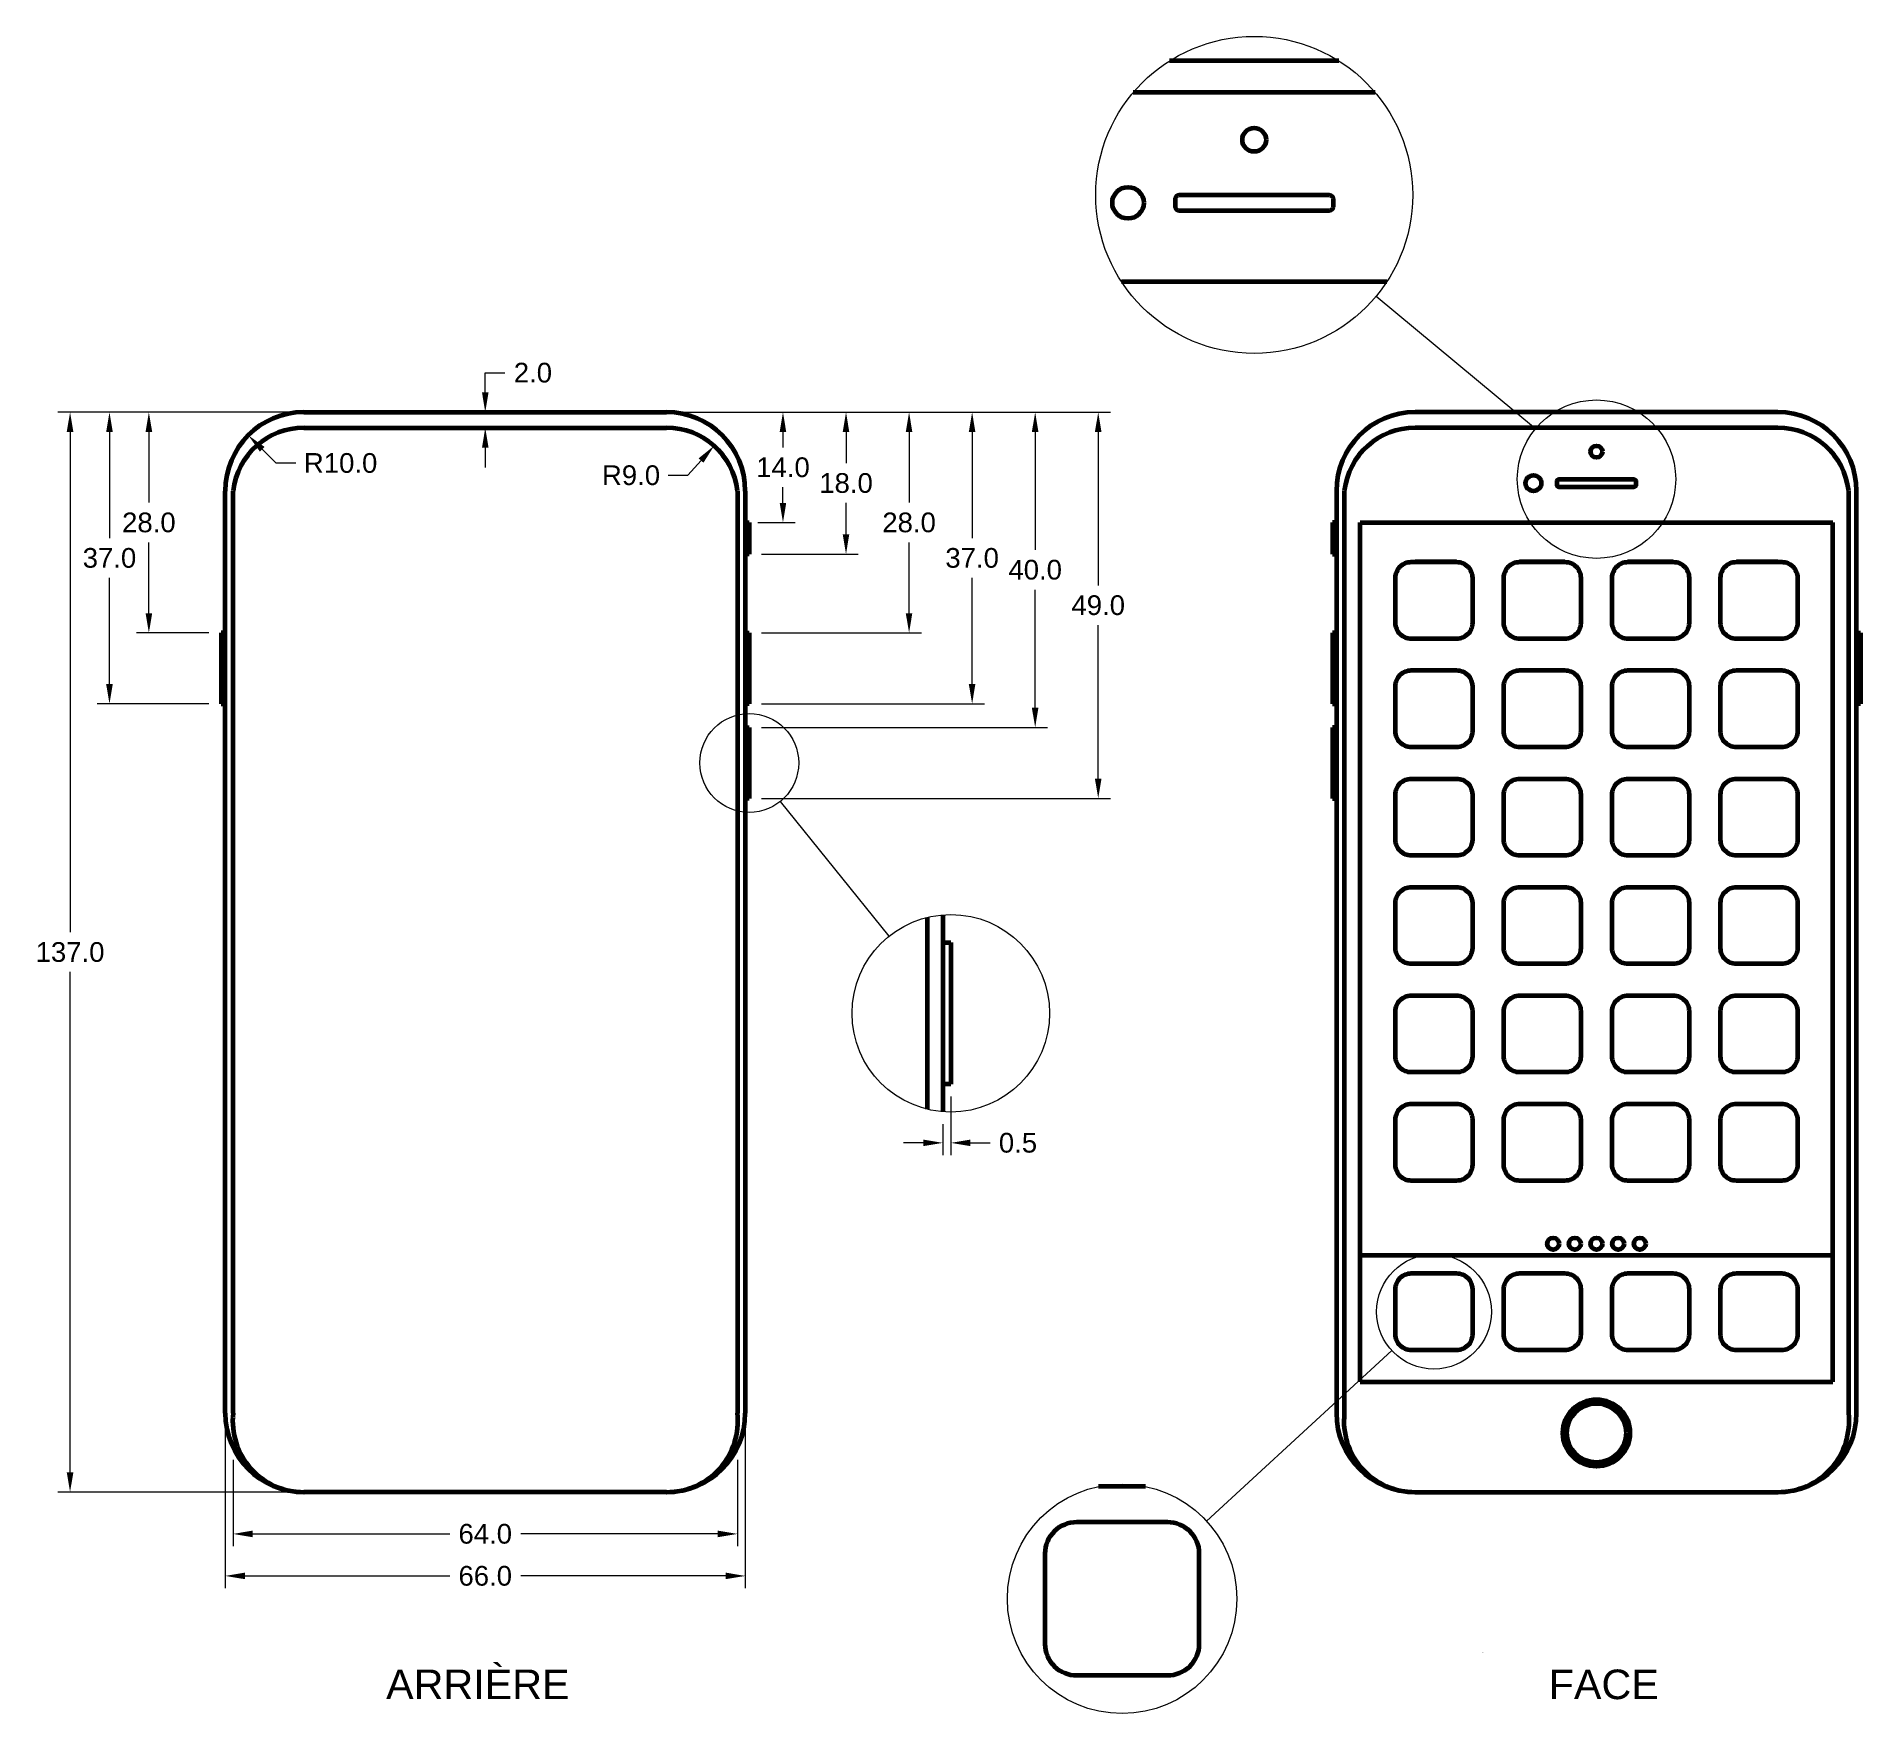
# Model space of a CAD drawing. Extents: x -154 to 78, y -41 to 172.
import ezdxf

# ---------------------------------------------------------------- set-up
doc = ezdxf.new("R2010")
doc.units = 0
doc.header["$LTSCALE"] = 0.5
doc.header["$MEASUREMENT"] = 0
doc.layers.get('Defpoints').update_dxf_attribs({"linetype": 'CONTINUOUS'})
for name, color, linetype, lineweight in [('CONTOUR', 6, 'CONTINUOUS', 60), ('COTATION', 1, 'CONTINUOUS', 18), ('TEXTE', 1, 'CONTINUOUS', 18)]:
    doc.layers.add(name, color=color, linetype=linetype, lineweight=lineweight)
doc.styles.add('ARIAL', font='arial.ttf')
doc.dimstyles.new('DECIMAL1', dxfattribs={"dimscale": 25, "dimtxt": 0.1, "dimasz": 0.1, "dimexe": 0.0625, "dimexo": 0.0625, "dimgap": 0.05, "dimtad": 0, "dimtih": 1, "dimtoh": 1, "dimdec": 1, "dimzin": 0, "dimdsep": 46, "dimtxsty": 'ARIAL', "dimcen": -0.05, "dimclrd": 256, "dimclre": 256, "dimclrt": 256, "dimadec": 0, "dimazin": 0, "dimtfac": 1, "dimtdec": 1, "dimtofl": 0, "dimtmove": 0, "dimatfit": 3, "dimfxl": 1, "dimtolj": 1, "dimtzin": 0, "dimlwd": -1, "dimlwe": -1, "dimarcsym": 0})

# ---------------------------------------------------------------- blocks, each defined once
blk = doc.blocks.new('*D18')
at = {"layer": 'COTATION', "transparency": 16777216}
for p, q in [((-121.15, 123.86), (-150.83, 123.86)), ((-149.27, 121.36), (-149.27, 57.89)), ((-149.27, -10.64), (-149.27, 52.84)), ((-121.15, -13.14), (-150.83, -13.14))]:
    blk.add_line(p, q, dxfattribs=at)
for points in [[(-149.69, 121.36), (-148.85, 121.36), (-149.27, 123.86)], [(-149.69, -10.64), (-148.85, -10.64), (-149.27, -13.14)]]:
    blk.add_solid(points, dxfattribs=at)
at = {"layer": 'Defpoints', "color": 0, "transparency": 16777216}
for p in [(-119.59, 123.86), (-149.27, -13.14), (-119.59, -13.14)]:
    blk.add_point(p, dxfattribs=at)
at = {"layer": 'COTATION', "transparency": 16777216, "insert": (-149.27, 55.36), "char_height": 2.5, "attachment_point": 5, "style": 'ARIAL'}
blk.add_mtext('\\A1;137.0', dxfattribs=at)
blk = doc.blocks.new('*D19')
at = {"layer": 'COTATION', "transparency": 16777216}
for p, q in [((-131.65, 123.86), (-140.83, 123.86)), ((-139.27, 121.36), (-139.27, 112.39)), ((-139.27, 98.36), (-139.27, 107.34)), ((-131.65, 95.86), (-140.83, 95.86))]:
    blk.add_line(p, q, dxfattribs=at)
for points in [[(-139.69, 121.36), (-138.85, 121.36), (-139.27, 123.86)], [(-139.69, 98.36), (-138.85, 98.36), (-139.27, 95.86)]]:
    blk.add_solid(points, dxfattribs=at)
at = {"layer": 'Defpoints', "color": 0, "transparency": 16777216}
for p in [(-139.27, 123.86), (-130.09, 123.86), (-130.09, 95.86)]:
    blk.add_point(p, dxfattribs=at)
at = {"layer": 'COTATION', "transparency": 16777216, "insert": (-139.27, 109.86), "char_height": 2.5, "attachment_point": 5, "style": 'ARIAL'}
blk.add_mtext('\\A1;28.0', dxfattribs=at)
blk = doc.blocks.new('*D20')
at = {"layer": 'COTATION', "transparency": 16777216}
for p, q in [((-131.65, 123.86), (-145.83, 123.86)), ((-144.27, 121.36), (-144.27, 107.89)), ((-144.27, 89.36), (-144.27, 102.84)), ((-131.65, 86.86), (-145.83, 86.86))]:
    blk.add_line(p, q, dxfattribs=at)
for points in [[(-144.69, 121.36), (-143.85, 121.36), (-144.27, 123.86)], [(-144.69, 89.36), (-143.85, 89.36), (-144.27, 86.86)]]:
    blk.add_solid(points, dxfattribs=at)
at = {"layer": 'Defpoints', "color": 0, "transparency": 16777216}
for p in [(-144.27, 123.86), (-130.09, 123.86), (-130.09, 86.86)]:
    blk.add_point(p, dxfattribs=at)
at = {"layer": 'COTATION', "transparency": 16777216, "insert": (-144.27, 105.36), "char_height": 2.5, "attachment_point": 5, "style": 'ARIAL'}
blk.add_mtext('\\A1;37.0', dxfattribs=at)
blk = doc.blocks.new('*D21')
at = {"layer": 'COTATION', "transparency": 16777216}
for p, q in [((-72.02, 123.86), (-17.25, 123.86)), ((-18.81, 121.36), (-18.81, 101.89)), ((-18.81, 77.36), (-18.81, 96.84)), ((-61.52, 74.86), (-17.25, 74.86))]:
    blk.add_line(p, q, dxfattribs=at)
for points in [[(-19.23, 121.36), (-18.4, 121.36), (-18.81, 123.86)], [(-19.23, 77.36), (-18.4, 77.36), (-18.81, 74.86)]]:
    blk.add_solid(points, dxfattribs=at)
at = {"layer": 'Defpoints', "color": 0, "transparency": 16777216}
for p in [(-73.59, 123.86), (-63.09, 74.86), (-18.81, 74.86)]:
    blk.add_point(p, dxfattribs=at)
at = {"layer": 'COTATION', "transparency": 16777216, "insert": (-18.81, 99.36), "char_height": 2.5, "attachment_point": 5, "style": 'ARIAL'}
blk.add_mtext('\\A1;49.0', dxfattribs=at)
blk = doc.blocks.new('*D22')
at = {"layer": 'COTATION', "transparency": 16777216}
for p, q in [((-72.02, 123.86), (-25.25, 123.86)), ((-26.81, 121.36), (-26.81, 106.39)), ((-26.81, 86.36), (-26.81, 101.34)), ((-61.52, 83.86), (-25.25, 83.86))]:
    blk.add_line(p, q, dxfattribs=at)
for points in [[(-27.23, 121.36), (-26.4, 121.36), (-26.81, 123.86)], [(-27.23, 86.36), (-26.4, 86.36), (-26.81, 83.86)]]:
    blk.add_solid(points, dxfattribs=at)
at = {"layer": 'Defpoints', "color": 0, "transparency": 16777216}
for p in [(-73.59, 123.86), (-63.09, 83.86), (-26.81, 83.86)]:
    blk.add_point(p, dxfattribs=at)
at = {"layer": 'COTATION', "transparency": 16777216, "insert": (-26.81, 103.86), "char_height": 2.5, "attachment_point": 5, "style": 'ARIAL'}
blk.add_mtext('\\A1;40.0', dxfattribs=at)
blk = doc.blocks.new('*D23')
at = {"layer": 'COTATION', "transparency": 16777216}
for p, q in [((-72.02, 123.86), (-33.25, 123.86)), ((-34.81, 121.36), (-34.81, 107.89)), ((-34.81, 89.36), (-34.81, 102.84)), ((-61.52, 86.86), (-33.25, 86.86))]:
    blk.add_line(p, q, dxfattribs=at)
for points in [[(-35.23, 121.36), (-34.4, 121.36), (-34.81, 123.86)], [(-35.23, 89.36), (-34.4, 89.36), (-34.81, 86.86)]]:
    blk.add_solid(points, dxfattribs=at)
at = {"layer": 'Defpoints', "color": 0, "transparency": 16777216}
for p in [(-73.59, 123.86), (-63.09, 86.86), (-34.81, 86.86)]:
    blk.add_point(p, dxfattribs=at)
at = {"layer": 'COTATION', "transparency": 16777216, "insert": (-34.81, 105.36), "char_height": 2.5, "attachment_point": 5, "style": 'ARIAL'}
blk.add_mtext('\\A1;37.0', dxfattribs=at)
blk = doc.blocks.new('*D24')
at = {"layer": 'COTATION', "transparency": 16777216}
for p, q in [((-72.02, 123.86), (-41.25, 123.86)), ((-42.81, 121.36), (-42.81, 112.39)), ((-42.81, 98.36), (-42.81, 107.34)), ((-61.52, 95.86), (-41.25, 95.86))]:
    blk.add_line(p, q, dxfattribs=at)
for points in [[(-43.23, 121.36), (-42.4, 121.36), (-42.81, 123.86)], [(-43.23, 98.36), (-42.4, 98.36), (-42.81, 95.86)]]:
    blk.add_solid(points, dxfattribs=at)
at = {"layer": 'Defpoints', "color": 0, "transparency": 16777216}
for p in [(-73.59, 123.86), (-63.09, 95.86), (-42.81, 95.86)]:
    blk.add_point(p, dxfattribs=at)
at = {"layer": 'COTATION', "transparency": 16777216, "insert": (-42.81, 109.86), "char_height": 2.5, "attachment_point": 5, "style": 'ARIAL'}
blk.add_mtext('\\A1;28.0', dxfattribs=at)
blk = doc.blocks.new('*D25')
at = {"layer": 'COTATION', "transparency": 16777216}
for p, q in [((-72.02, 123.86), (-49.25, 123.86)), ((-50.81, 121.36), (-50.81, 117.39)), ((-50.81, 108.36), (-50.81, 112.34)), ((-61.52, 105.86), (-49.25, 105.86))]:
    blk.add_line(p, q, dxfattribs=at)
for points in [[(-51.23, 121.36), (-50.4, 121.36), (-50.81, 123.86)], [(-51.23, 108.36), (-50.4, 108.36), (-50.81, 105.86)]]:
    blk.add_solid(points, dxfattribs=at)
at = {"layer": 'Defpoints', "color": 0, "transparency": 16777216}
for p in [(-73.59, 123.86), (-63.09, 105.86), (-50.81, 105.86)]:
    blk.add_point(p, dxfattribs=at)
at = {"layer": 'COTATION', "transparency": 16777216, "insert": (-50.81, 114.86), "char_height": 2.5, "attachment_point": 5, "style": 'ARIAL'}
blk.add_mtext('\\A1;18.0', dxfattribs=at)
blk = doc.blocks.new('*D26')
at = {"layer": 'COTATION', "transparency": 16777216}
for p, q in [((-72.02, 123.86), (-57.25, 123.86)), ((-58.81, 121.36), (-58.81, 119.39)), ((-58.81, 112.36), (-58.81, 114.34)), ((-62.02, 109.86), (-57.25, 109.86))]:
    blk.add_line(p, q, dxfattribs=at)
for points in [[(-59.23, 121.36), (-58.4, 121.36), (-58.81, 123.86)], [(-59.23, 112.36), (-58.4, 112.36), (-58.81, 109.86)]]:
    blk.add_solid(points, dxfattribs=at)
at = {"layer": 'Defpoints', "color": 0, "transparency": 16777216}
for p in [(-73.59, 123.86), (-63.59, 109.86), (-58.81, 109.86)]:
    blk.add_point(p, dxfattribs=at)
at = {"layer": 'COTATION', "transparency": 16777216, "insert": (-58.81, 116.86), "char_height": 2.5, "attachment_point": 5, "style": 'ARIAL'}
blk.add_mtext('\\A1;14.0', dxfattribs=at)
blk = doc.blocks.new('*D27')
at = {"layer": 'COTATION', "transparency": 16777216}
for p, q in [((-37.52, 37.04), (-37.52, 29.6)), ((-38.52, 33.55), (-38.52, 29.6)), ((-41.02, 31.16), (-43.52, 31.16)), ((-35.02, 31.16), (-32.52, 31.16))]:
    blk.add_line(p, q, dxfattribs=at)
for points in [[(-41.02, 31.58), (-41.02, 30.75), (-38.52, 31.16)], [(-35.02, 31.58), (-35.02, 30.75), (-37.52, 31.16)]]:
    blk.add_solid(points, dxfattribs=at)
at = {"layer": 'Defpoints', "color": 0, "transparency": 16777216}
for p in [(-37.52, 38.6), (-38.52, 35.11), (-37.52, 31.16)]:
    blk.add_point(p, dxfattribs=at)
at = {"layer": 'COTATION', "transparency": 16777216, "insert": (-28.99, 31.16), "char_height": 2.5, "attachment_point": 5, "style": 'ARIAL'}
blk.add_mtext('\\A1;0.5', dxfattribs=at)
blk = doc.blocks.new('*D28')
at = {"layer": 'COTATION', "transparency": 16777216}
for p, q in [((-96.59, 126.36), (-96.59, 128.86)), ((-96.59, 128.86), (-94.09, 128.86)), ((-96.59, 119.36), (-96.59, 116.86))]:
    blk.add_line(p, q, dxfattribs=at)
for points in [[(-97, 126.36), (-96.17, 126.36), (-96.59, 123.86)], [(-97, 119.36), (-96.17, 119.36), (-96.59, 121.86)]]:
    blk.add_solid(points, dxfattribs=at)
at = {"layer": 'Defpoints', "color": 0, "transparency": 16777216}
for p in [(-96.59, 123.86), (-96.59, 123.86), (-96.59, 121.86)]:
    blk.add_point(p, dxfattribs=at)
at = {"layer": 'COTATION', "transparency": 16777216, "insert": (-90.54, 128.86), "char_height": 2.5, "attachment_point": 5, "style": 'ARIAL'}
blk.add_mtext('\\A1;2.0', dxfattribs=at)
blk = doc.blocks.new('*D29')
at = {"layer": 'COTATION', "transparency": 16777216}
for p, q in [((-129.59, -4.7), (-129.59, -25.34)), ((-63.59, -4.7), (-63.59, -25.34)), ((-127.09, -23.78), (-101.09, -23.78)), ((-66.09, -23.78), (-92.09, -23.78))]:
    blk.add_line(p, q, dxfattribs=at)
for points in [[(-127.09, -23.36), (-127.09, -24.19), (-129.59, -23.78)], [(-66.09, -23.36), (-66.09, -24.19), (-63.59, -23.78)]]:
    blk.add_solid(points, dxfattribs=at)
at = {"layer": 'Defpoints', "color": 0, "transparency": 16777216}
for p in [(-129.59, -3.14), (-63.59, -3.14), (-63.59, -23.78)]:
    blk.add_point(p, dxfattribs=at)
at = {"layer": 'COTATION', "transparency": 16777216, "insert": (-96.59, -23.78), "char_height": 2.5, "attachment_point": 5, "style": 'ARIAL'}
blk.add_mtext('\\A1;66.0', dxfattribs=at)
blk = doc.blocks.new('*D30')
at = {"layer": 'COTATION', "transparency": 16777216}
for p, q in [((-128.59, -9.06), (-128.59, -20.01)), ((-64.59, -9.06), (-64.59, -20.01)), ((-126.09, -18.45), (-101.09, -18.45)), ((-67.09, -18.45), (-92.09, -18.45))]:
    blk.add_line(p, q, dxfattribs=at)
for points in [[(-126.09, -18.03), (-126.09, -18.87), (-128.59, -18.45)], [(-67.09, -18.03), (-67.09, -18.87), (-64.59, -18.45)]]:
    blk.add_solid(points, dxfattribs=at)
at = {"layer": 'Defpoints', "color": 0, "transparency": 16777216}
for p in [(-128.59, -7.49), (-64.59, -7.49), (-64.59, -18.45)]:
    blk.add_point(p, dxfattribs=at)
at = {"layer": 'COTATION', "transparency": 16777216, "insert": (-96.59, -18.45), "char_height": 2.5, "attachment_point": 5, "style": 'ARIAL'}
blk.add_mtext('\\A1;64.0', dxfattribs=at)
blk = doc.blocks.new('*D31')
at = {"layer": 'COTATION', "transparency": 16777216}
for p, q in [((-123.12, 117.4), (-124.89, 119.16)), ((-120.62, 117.4), (-123.12, 117.4))]:
    blk.add_line(p, q, dxfattribs=at)
blk.add_solid([(-124.6, 119.46), (-125.19, 118.87), (-126.66, 120.93)], dxfattribs=at)
at = {"layer": 'Defpoints', "color": 0, "transparency": 16777216}
for p in [(-126.66, 120.93), (-119.59, 113.86)]:
    blk.add_point(p, dxfattribs=at)
at = {"layer": 'COTATION', "transparency": 16777216, "insert": (-114.94, 117.4), "char_height": 2.5, "attachment_point": 5, "style": 'ARIAL'}
blk.add_mtext('\\A1;R10.0', dxfattribs=at)
blk = doc.blocks.new('*D32')
at = {"layer": 'COTATION', "transparency": 16777216}
for p, q in [((-73.37, 115.85), (-70.87, 115.85)), ((-70.87, 115.85), (-69.21, 117.72))]:
    blk.add_line(p, q, dxfattribs=at)
blk.add_solid([(-69.52, 118), (-68.9, 117.45), (-67.55, 119.59)], dxfattribs=at)
at = {"layer": 'Defpoints', "color": 0, "transparency": 16777216}
for p in [(-67.55, 119.59), (-73.53, 112.87)]:
    blk.add_point(p, dxfattribs=at)
at = {"layer": 'COTATION', "transparency": 16777216, "insert": (-78.09, 115.85), "char_height": 2.5, "attachment_point": 5, "style": 'ARIAL'}
blk.add_mtext('\\A1;R9.0', dxfattribs=at)

msp = doc.modelspace()

# ---------------------------------------------------------------- linework, layer by layer
at = {"layer": 'CONTOUR'}
for p, q in [((11.72, 168.42), (-9.76, 168.42)), ((11.72, 168.42), (-9.76, 168.42)), ((16.32, 164.42), (-14.36, 164.42)), ((-15.85, 140.42), (17.81, 140.42)), ((-119.59, 123.86), (-73.59, 123.86)), ((67.41, 123.86), (21.41, 123.86)), ((67.41, 123.86), (21.41, 123.86)), ((-119.59, 121.86), (-73.59, 121.86)), ((67.41, 121.86), (21.41, 121.86)), ((-129.59, -3.14), (-129.59, 113.86)), ((-128.59, -3.14), (-128.59, 113.86)), ((-64.59, 113.86), (-64.59, -3.14)), ((-63.59, 113.86), (-63.59, -3.14)), ((11.41, 113.86), (11.41, -3.14)), ((11.41, 113.86), (11.41, -3.14)), ((12.41, 113.86), (12.41, -3.14)), ((76.41, -3.14), (76.41, 113.86)), ((77.41, -3.14), (77.41, 113.86)), ((77.41, -3.14), (77.41, 113.86)), ((-63.59, 109.86), (-63.59, 109.86)), ((-63.59, 109.86), (-63.09, 109.86)), ((-63.09, 109.86), (-63.09, 105.86)), ((11.41, 109.86), (10.91, 109.86)), ((10.91, 109.86), (10.91, 105.86)), ((11.41, 109.86), (11.41, 109.86)), ((14.41, 0.86), (14.41, 109.86)), ((14.41, 109.86), (74.41, 109.86)), ((74.41, 0.86), (74.41, 109.86)), ((-63.09, 105.86), (-63.59, 105.86)), ((10.91, 105.86), (11.41, 105.86)), ((26.66, 104.86), (21.41, 104.86)), ((40.41, 104.86), (34.66, 104.86)), ((54.16, 104.86), (48.41, 104.86)), ((67.41, 104.86), (62.16, 104.86)), ((-129.59, 95.86), (-130.09, 95.86)), ((-130.09, 95.86), (-130.09, 86.86)), ((-63.59, 95.86), (-63.09, 95.86)), ((-63.09, 95.86), (-63.09, 86.86)), ((11.41, 95.86), (10.91, 95.86)), ((10.91, 95.86), (10.91, 86.86)), ((77.41, 95.86), (77.91, 95.86)), ((77.91, 95.86), (77.91, 86.86)), ((-130.09, 86.86), (-129.59, 86.86)), ((-63.09, 86.86), (-63.59, 86.86)), ((10.91, 86.86), (11.41, 86.86)), ((77.91, 86.86), (77.41, 86.86)), ((-63.59, 83.86), (-63.09, 83.86)), ((-63.09, 83.86), (-63.09, 74.86)), ((11.41, 83.86), (10.91, 83.86)), ((10.91, 83.86), (10.91, 74.86)), ((-63.09, 74.86), (-63.59, 74.86)), ((10.91, 74.86), (11.41, 74.86)), ((-40.52, 59.77), (-40.52, 35.44)), ((-38.52, 60.1), (-38.52, 35.11)), ((-38.52, 56.6), (-37.52, 56.6)), ((-37.52, 56.6), (-37.52, 38.6)), ((-37.52, 38.6), (-38.52, 38.6)), ((74.41, 16.86), (14.41, 16.86)), ((14.41, 0.86), (74.41, 0.86)), ((-73.59, -13.14), (-119.59, -13.14)), ((-73.59, -13.14), (-119.59, -13.14)), ((-12.81, -12.43), (-18.76, -12.43)), ((21.41, -13.14), (67.41, -13.14)), ((21.41, -13.14), (67.41, -13.14)), ((21.41, -13.14), (67.41, -13.14)), ((21.41, -13.14), (67.41, -13.14))]:
    msp.add_line(p, q, dxfattribs=at)
for points in [[(10.98, 149.92, -0.414214), (10.48, 149.42), (-8.52, 149.42, -0.414214), (-9.02, 149.92), (-9.02, 150.92, -0.414214), (-8.52, 151.42), (10.48, 151.42, -0.414214), (10.98, 150.92)], [(49.41, 114.61, -0.414214), (49.16, 114.36), (39.66, 114.36, -0.414214), (39.41, 114.61), (39.41, 115.11, -0.414214), (39.66, 115.36), (49.16, 115.36, -0.414214), (49.41, 115.11)], [(18.91, 102.86, -0.414214), (20.91, 104.86), (26.66, 104.86, -0.414214), (28.66, 102.86), (28.66, 97.11, -0.414214), (26.66, 95.11), (20.91, 95.11, -0.414214), (18.91, 97.11)], [(32.66, 102.86, -0.414214), (34.66, 104.86), (40.41, 104.86, -0.414214), (42.41, 102.86), (42.41, 97.11, -0.414214), (40.41, 95.11), (34.66, 95.11, -0.414214), (32.66, 97.11)], [(46.41, 102.86, -0.414214), (48.41, 104.86), (54.16, 104.86, -0.414214), (56.16, 102.86), (56.16, 97.11, -0.414214), (54.16, 95.11), (48.41, 95.11, -0.414214), (46.41, 97.11)], [(60.16, 102.86, -0.414214), (62.16, 104.86), (67.91, 104.86, -0.414214), (69.91, 102.86), (69.91, 97.11, -0.414214), (67.91, 95.11), (62.16, 95.11, -0.414214), (60.16, 97.11)], [(18.91, 89.11, -0.414214), (20.91, 91.11), (26.66, 91.11, -0.414214), (28.66, 89.11), (28.66, 83.36, -0.414214), (26.66, 81.36), (20.91, 81.36, -0.414214), (18.91, 83.36)], [(32.66, 89.11, -0.414214), (34.66, 91.11), (40.41, 91.11, -0.414214), (42.41, 89.11), (42.41, 83.36, -0.414214), (40.41, 81.36), (34.66, 81.36, -0.414214), (32.66, 83.36)], [(46.41, 89.11, -0.414214), (48.41, 91.11), (54.16, 91.11, -0.414214), (56.16, 89.11), (56.16, 83.36, -0.414214), (54.16, 81.36), (48.41, 81.36, -0.414214), (46.41, 83.36)], [(60.16, 89.11, -0.414214), (62.16, 91.11), (67.91, 91.11, -0.414214), (69.91, 89.11), (69.91, 83.36, -0.414214), (67.91, 81.36), (62.16, 81.36, -0.414214), (60.16, 83.36)], [(18.91, 75.36, -0.414214), (20.91, 77.36), (26.66, 77.36, -0.414214), (28.66, 75.36), (28.66, 69.61, -0.414214), (26.66, 67.61), (20.91, 67.61, -0.414214), (18.91, 69.61)], [(32.66, 75.36, -0.414214), (34.66, 77.36), (40.41, 77.36, -0.414214), (42.41, 75.36), (42.41, 69.61, -0.414214), (40.41, 67.61), (34.66, 67.61, -0.414214), (32.66, 69.61)], [(46.41, 75.36, -0.414214), (48.41, 77.36), (54.16, 77.36, -0.414214), (56.16, 75.36), (56.16, 69.61, -0.414214), (54.16, 67.61), (48.41, 67.61, -0.414214), (46.41, 69.61)], [(60.16, 75.36, -0.414214), (62.16, 77.36), (67.91, 77.36, -0.414214), (69.91, 75.36), (69.91, 69.61, -0.414214), (67.91, 67.61), (62.16, 67.61, -0.414214), (60.16, 69.61)], [(18.91, 61.61, -0.414214), (20.91, 63.61), (26.66, 63.61, -0.414214), (28.66, 61.61), (28.66, 55.86, -0.414214), (26.66, 53.86), (20.91, 53.86, -0.414214), (18.91, 55.86)], [(32.66, 61.61, -0.414214), (34.66, 63.61), (40.41, 63.61, -0.414214), (42.41, 61.61), (42.41, 55.86, -0.414214), (40.41, 53.86), (34.66, 53.86, -0.414214), (32.66, 55.86)], [(46.41, 61.61, -0.414214), (48.41, 63.61), (54.16, 63.61, -0.414214), (56.16, 61.61), (56.16, 55.86, -0.414214), (54.16, 53.86), (48.41, 53.86, -0.414214), (46.41, 55.86)], [(60.16, 61.61, -0.414214), (62.16, 63.61), (67.91, 63.61, -0.414214), (69.91, 61.61), (69.91, 55.86, -0.414214), (67.91, 53.86), (62.16, 53.86, -0.414214), (60.16, 55.86)], [(18.91, 47.86, -0.414214), (20.91, 49.86), (26.66, 49.86, -0.414214), (28.66, 47.86), (28.66, 42.11, -0.414214), (26.66, 40.11), (20.91, 40.11, -0.414214), (18.91, 42.11)], [(32.66, 47.86, -0.414214), (34.66, 49.86), (40.41, 49.86, -0.414214), (42.41, 47.86), (42.41, 42.11, -0.414214), (40.41, 40.11), (34.66, 40.11, -0.414214), (32.66, 42.11)], [(46.41, 47.86, -0.414214), (48.41, 49.86), (54.16, 49.86, -0.414214), (56.16, 47.86), (56.16, 42.11, -0.414214), (54.16, 40.11), (48.41, 40.11, -0.414214), (46.41, 42.11)], [(60.16, 47.86, -0.414214), (62.16, 49.86), (67.91, 49.86, -0.414214), (69.91, 47.86), (69.91, 42.11, -0.414214), (67.91, 40.11), (62.16, 40.11, -0.414214), (60.16, 42.11)], [(18.91, 34.11, -0.414214), (20.91, 36.11), (26.66, 36.11, -0.414214), (28.66, 34.11), (28.66, 28.36, -0.414214), (26.66, 26.36), (20.91, 26.36, -0.414214), (18.91, 28.36)], [(32.66, 34.11, -0.414214), (34.66, 36.11), (40.41, 36.11, -0.414214), (42.41, 34.11), (42.41, 28.36, -0.414214), (40.41, 26.36), (34.66, 26.36, -0.414214), (32.66, 28.36)], [(46.41, 34.11, -0.414214), (48.41, 36.11), (54.16, 36.11, -0.414214), (56.16, 34.11), (56.16, 28.36, -0.414214), (54.16, 26.36), (48.41, 26.36, -0.414214), (46.41, 28.36)], [(60.16, 34.11, -0.414214), (62.16, 36.11), (67.91, 36.11, -0.414214), (69.91, 34.11), (69.91, 28.36, -0.414214), (67.91, 26.36), (62.16, 26.36, -0.414214), (60.16, 28.36)], [(18.91, 12.61, -0.414214), (20.91, 14.61), (26.66, 14.61, -0.414214), (28.66, 12.61), (28.66, 6.86, -0.414214), (26.66, 4.86), (20.91, 4.86, -0.414214), (18.91, 6.86)], [(32.66, 12.61, -0.414214), (34.66, 14.61), (40.41, 14.61, -0.414214), (42.41, 12.61), (42.41, 6.86, -0.414214), (40.41, 4.86), (34.66, 4.86, -0.414214), (32.66, 6.86)], [(46.41, 12.61, -0.414214), (48.41, 14.61), (54.16, 14.61, -0.414214), (56.16, 12.61), (56.16, 6.86, -0.414214), (54.16, 4.86), (48.41, 4.86, -0.414214), (46.41, 6.86)], [(60.16, 12.61, -0.414214), (62.16, 14.61), (67.91, 14.61, -0.414214), (69.91, 12.61), (69.91, 6.86, -0.414214), (67.91, 4.86), (62.16, 4.86, -0.414214), (60.16, 6.86)], [(-25.53, -20.93, -0.414214), (-21.53, -16.93), (-10.03, -16.93, -0.414214), (-6.03, -20.93), (-6.03, -32.43, -0.414214), (-10.03, -36.43), (-21.53, -36.43, -0.414214), (-25.53, -32.43)]]:
    msp.add_lwpolyline(points, format="xyb", close=True, dxfattribs=at)
for centre, radius in [((0.98, 158.42), 1.5), ((-15.02, 150.42), 2), ((44.41, 118.86), 0.75), ((36.41, 114.86), 1), ((38.91, 18.36), 0.75), ((41.66, 18.36), 0.75), ((44.41, 18.36), 0.75), ((47.16, 18.36), 0.75), ((49.91, 18.36), 0.75), ((44.41, -5.64), 4.25), ((44.41, -5.64), 3.75)]:
    msp.add_circle(centre, radius, dxfattribs=at)
for centre, radius, start, end in [((-119.59, 113.86), 10, 90, 180), ((-73.59, 113.86), 10, 0, 90), ((21.41, 113.86), 10, 90, 180), ((21.41, 113.86), 10, 90, 180), ((67.41, 113.86), 10, 0, 90), ((67.41, 113.86), 10, 0, 90), ((-119.64, 112.87), 9, 89.6453, 173.6217), ((-73.53, 112.87), 9, 6.3783, 90.3547), ((21.36, 112.87), 9, 89.6453, 173.6217), ((67.47, 112.87), 9, 6.3783, 90.3547), ((-119.59, -3.14), 10, 180, 270), ((-119.64, -4.14), 9, 173.6195, 270.3549), ((-73.59, -3.14), 10, 270, 0), ((-73.53, -4.14), 9, 269.6451, 6.3805), ((21.41, -3.14), 10, 180, 270), ((21.41, -3.14), 10, 180, 270), ((21.36, -4.14), 9, 173.6195, 270.3549), ((67.41, -3.14), 10, 270, 0), ((67.41, -3.14), 10, 270, 360), ((67.47, -4.14), 9, 269.6451, 6.3805)]:
    msp.add_arc(centre, radius, start, end, dxfattribs=at)
at = {"layer": 'COTATION'}
for p, q in [((16.45, 138.57), (36.68, 121.79)), ((-59.16, 74.48), (-45.38, 57.37)), ((18.43, 4.81), (-5.07, -16.82))]:
    msp.add_line(p, q, dxfattribs=at)
for centre, radius in [((0.98, 151.42), 20.11), ((44.41, 115.36), 10.05), ((-63.09, 79.36), 6.27), ((-37.52, 47.6), 12.53), ((23.79, 9.74), 7.28), ((-15.78, -26.68), 14.56)]:
    msp.add_circle(centre, radius, dxfattribs=at)

# ---------------------------------------------------------------- texts
at = {"layer": 'TEXTE', "attachment_point": 1, "style": 'ARIAL'}
for s, width, insert, char_height in [('ARRIÈRE', 58.9922, (-109.17, -35.66), 3.75), ('FACE', 34.4656, (29.83, -33.42), 0.1), ('FACE', 58.9922, (38.35, -35.66), 3.75)]:
    msp.add_mtext_dynamic_manual_height_columns(s, width=width, gutter_width=0.5, heights=[0], dxfattribs=dict(at, insert=insert, char_height=char_height))

# ---------------------------------------------------------------- dimensions: what is measured, and where the dimension line sits
at = {"layer": 'COTATION'}
dim = msp.add_linear_dim(base=(-96.59, 123.86), p1=(-96.59, 121.86), p2=(-96.59, 123.86), angle=90, dimstyle='DECIMAL1', dxfattribs=at)
dim.commit()
dim.dimension.update_dxf_attribs({"geometry": '*D28', "text_midpoint": (-90.54, 128.86)})
dim = msp.add_linear_dim(base=(-149.27, -13.14), p1=(-119.59, 123.86), p2=(-119.59, -13.14), angle=90, dimstyle='DECIMAL1', override={"dimtmove": 0}, dxfattribs=at)
dim.commit()
dim.dimension.update_dxf_attribs({"geometry": '*D18', "text_midpoint": (-149.27, 55.36)})
for base, p1, p2, picture, middle in [((-144.27, 123.86), (-130.09, 86.86), (-130.09, 123.86), '*D20', (-144.27, 105.36)), ((-139.27, 123.86), (-130.09, 95.86), (-130.09, 123.86), '*D19', (-139.27, 109.86)), ((-18.81, 74.86), (-73.59, 123.86), (-63.09, 74.86), '*D21', (-18.81, 99.36)), ((-26.81, 83.86), (-73.59, 123.86), (-63.09, 83.86), '*D22', (-26.81, 103.86)), ((-34.81, 86.86), (-73.59, 123.86), (-63.09, 86.86), '*D23', (-34.81, 105.36)), ((-42.81, 95.86), (-73.59, 123.86), (-63.09, 95.86), '*D24', (-42.81, 109.86)), ((-50.81, 105.86), (-73.59, 123.86), (-63.09, 105.86), '*D25', (-50.81, 114.86)), ((-58.81, 109.86), (-73.59, 123.86), (-63.59, 109.86), '*D26', (-58.81, 116.86))]:
    dim = msp.add_linear_dim(base=base, p1=p1, p2=p2, angle=90, dimstyle='DECIMAL1', override={"dimtmove": 0}, dxfattribs=at)
    dim.commit()
    dim.dimension.update_dxf_attribs({"geometry": picture, "text_midpoint": middle, "dimtype": 160})
for center, mpoint, picture, middle in [((-119.59, 113.86), (-126.66, 120.93), '*D31', (-114.94, 117.4)), ((-73.53, 112.87), (-67.55, 119.59), '*D32', (-78.09, 115.85))]:
    dim = msp.add_radius_dim(center=center, mpoint=mpoint, dimstyle='DECIMAL1', dxfattribs=at)
    dim.commit()
    dim.dimension.update_dxf_attribs({"geometry": picture, "text_midpoint": middle, "dimtype": 164})
dim = msp.add_linear_dim(base=(-37.52, 31.16), p1=(-38.52, 35.11), p2=(-37.52, 38.6), text='0.5', dimstyle='DECIMAL1', dxfattribs=at)
dim.commit()
dim.dimension.update_dxf_attribs({"geometry": '*D27', "text_midpoint": (-28.99, 31.16), "dimtype": 160})
for base, p1, p2, picture, middle in [((-63.59, -23.78), (-129.59, -3.14), (-63.59, -3.14), '*D29', (-96.59, -23.78)), ((-64.59, -18.45), (-128.59, -7.49), (-64.59, -7.49), '*D30', (-96.59, -18.45))]:
    dim = msp.add_linear_dim(base=base, p1=p1, p2=p2, dimstyle='DECIMAL1', dxfattribs=at)
    dim.commit()
    dim.dimension.update_dxf_attribs({"geometry": picture, "text_midpoint": middle})

doc.saveas('drawing.dxf')
